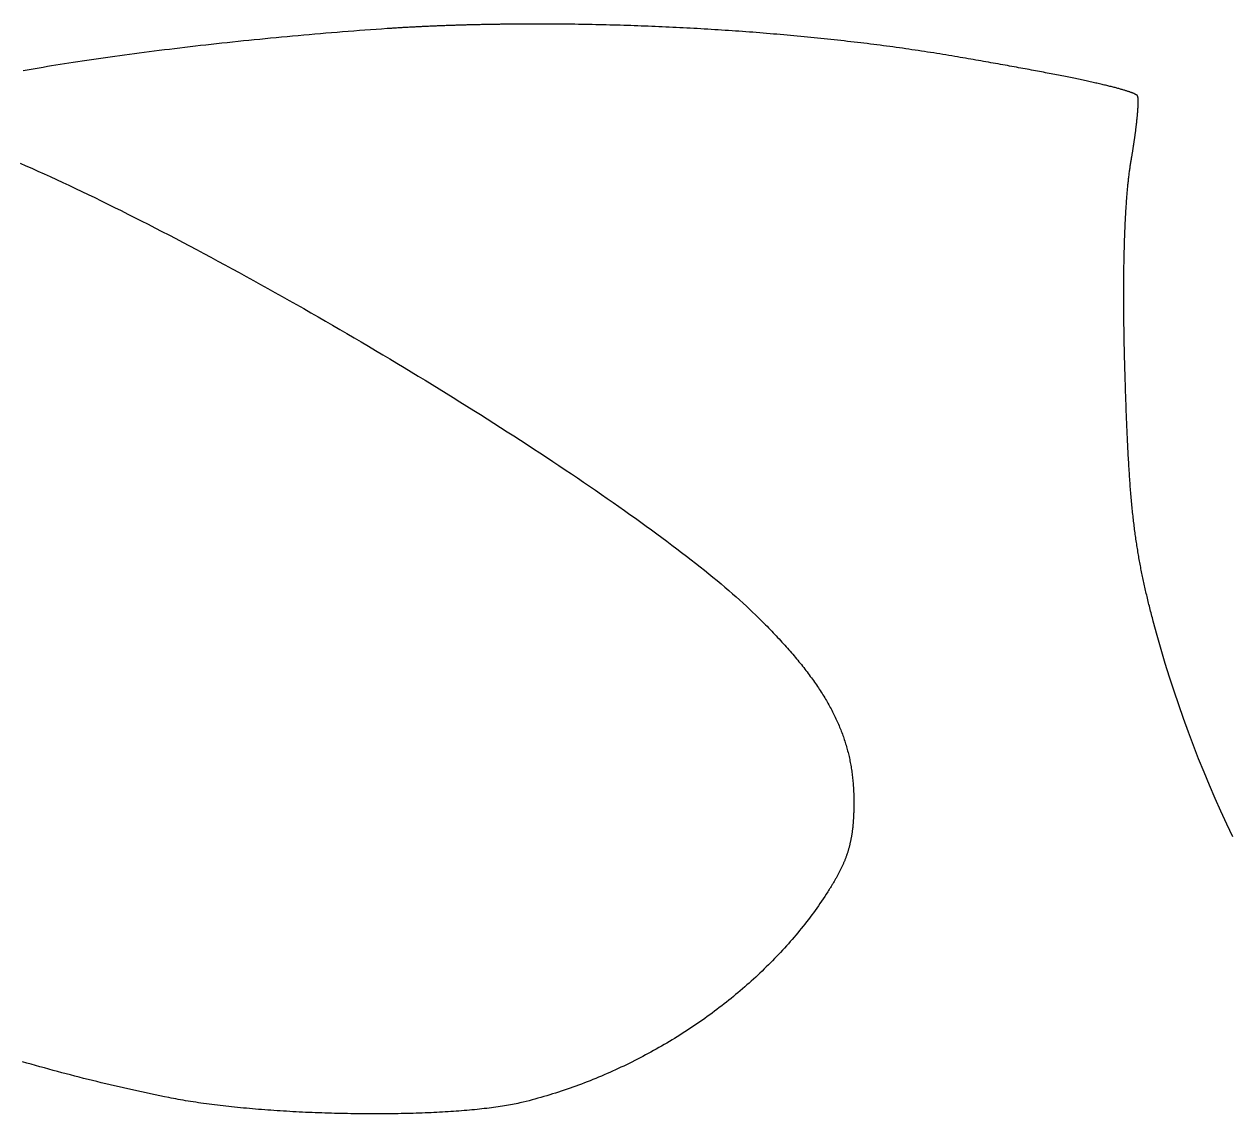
# Model space of a CAD drawing. Extents: x 0 to 527, y 0 to 420.
# Drawn here: x 74.169 to 77.64, y 39.898 to 43.042 of the extents above; entities that cross this region are included whole.
import ezdxf

# ---------------------------------------------------------------- set-up
doc = ezdxf.new("R2010")
doc.units = 0
doc.layers.get('0').update_dxf_attribs({"linetype": 'CONTINUOUS'})
doc.layers.add('LAYER_1', color=7, linetype='CONTINUOUS')

# ---------------------------------------------------------------- blocks, each defined once
blk = doc.blocks.new('LOGO')
at = {"layer": 'LAYER_1', "color": 5}
blk.add_line((189.685, 248.7008), (189.685, 248.7008), dxfattribs=at)
for points in [[(185.355, 248.56, 0), (185.182, 248.548, 0), (185.009, 248.536, 0), (184.835, 248.524, 0), (184.662, 248.511, 0), (184.489, 248.498, 0), (184.316, 248.485, 0), (184.142, 248.472, 0), (183.969, 248.458, 0), (183.796, 248.444, 0), (183.623, 248.43, 0), (183.45, 248.416, 0), (183.277, 248.401, 0), (183.105, 248.387, 0), (182.932, 248.372, 0), (182.76, 248.356, 0), (182.588, 248.341, 0), (182.416, 248.325, 0), (182.245, 248.31, 0), (182.073, 248.294, 0), (181.903, 248.277, 0), (181.732, 248.261, 0), (181.562, 248.244, 0), (181.392, 248.227, 0), (181.223, 248.21, 0), (181.054, 248.193, 0), (180.885, 248.176, 0), (180.718, 248.158, 0), (180.55, 248.141, 0), (180.383, 248.123, 0), (180.217, 248.105, 0), (180.051, 248.086, 0), (179.886, 248.068, 0), (179.721, 248.05, 0), (179.557, 248.031, 0), (179.394, 248.012, 0), (179.232, 247.993, 0), (179.07, 247.974, 0), (178.909, 247.955, 0), (178.749, 247.936, 0), (178.589, 247.916, 0), (178.43, 247.897, 0), (178.273, 247.877, 0), (178.116, 247.857, 0), (177.96, 247.837, 0), (177.804, 247.817, 0), (177.65, 247.797, 0), (177.497, 247.777, 0), (177.344, 247.756, 0), (177.193, 247.736, 0), (177.043, 247.716, 0), (176.894, 247.695, 0), (176.745, 247.674, 0), (176.598, 247.654, 0), (176.452, 247.633, 0), (176.307, 247.612, 0), (176.164, 247.591, 0), (176.021, 247.57, 0), (175.88, 247.549, 0), (175.74, 247.528, 0), (175.601, 247.506, 0), (175.464, 247.485, 0), (175.327, 247.464, 0), (175.193, 247.443, 0), (175.059, 247.421, 0), (174.927, 247.4, 0), (174.796, 247.379, 0), (174.667, 247.357, 0), (174.539, 247.336, 0), (174.412, 247.314, 0), (174.287, 247.293, 0), (174.164, 247.271, 0), (174.042, 247.25, 0)], [(189.685, 248.701, 0), (189.65, 248.701, 0), (189.614, 248.701, 0), (189.579, 248.7, 0), (189.543, 248.7, 0), (189.508, 248.7, 0), (189.472, 248.7, 0), (189.437, 248.699, 0), (189.402, 248.699, 0), (189.366, 248.699, 0), (189.331, 248.699, 0), (189.296, 248.698, 0), (189.261, 248.698, 0), (189.225, 248.698, 0), (189.19, 248.697, 0), (189.155, 248.697, 0), (189.12, 248.697, 0), (189.085, 248.696, 0), (189.049, 248.696, 0), (189.014, 248.696, 0), (188.979, 248.695, 0), (188.944, 248.695, 0), (188.909, 248.694, 0), (188.874, 248.694, 0), (188.839, 248.693, 0), (188.804, 248.693, 0), (188.769, 248.692, 0), (188.734, 248.692, 0), (188.699, 248.691, 0), (188.664, 248.691, 0), (188.629, 248.69, 0), (188.594, 248.69, 0), (188.559, 248.689, 0), (188.524, 248.688, 0), (188.489, 248.688, 0), (188.455, 248.687, 0), (188.42, 248.686, 0), (188.385, 248.686, 0), (188.35, 248.685, 0), (188.316, 248.684, 0), (188.281, 248.684, 0), (188.246, 248.683, 0), (188.211, 248.682, 0), (188.177, 248.682, 0), (188.142, 248.681, 0), (188.108, 248.68, 0), (188.073, 248.679, 0), (188.038, 248.678, 0), (188.004, 248.678, 0), (187.969, 248.677, 0), (187.935, 248.676, 0), (187.9, 248.675, 0), (187.866, 248.674, 0), (187.831, 248.673, 0), (187.797, 248.672, 0), (187.763, 248.671, 0), (187.728, 248.67, 0), (187.694, 248.669, 0), (187.66, 248.668, 0), (187.625, 248.667, 0), (187.591, 248.666, 0), (187.557, 248.665, 0), (187.523, 248.664, 0), (187.488, 248.663, 0), (187.454, 248.662, 0), (187.42, 248.661, 0), (187.386, 248.66, 0), (187.352, 248.659, 0), (187.318, 248.658, 0), (187.284, 248.656, 0), (187.25, 248.655, 0), (187.216, 248.654, 0), (187.182, 248.653, 0), (187.148, 248.652, 0), (187.114, 248.65, 0), (187.08, 248.649, 0), (187.046, 248.648, 0), (187.012, 248.647, 0), (186.978, 248.645, 0), (186.944, 248.644, 0), (186.911, 248.643, 0), (186.877, 248.641, 0), (186.843, 248.64, 0), (186.809, 248.638, 0), (186.776, 248.637, 0), (186.742, 248.636, 0), (186.709, 248.634, 0), (186.675, 248.633, 0), (186.641, 248.631, 0), (186.608, 248.63, 0), (186.574, 248.628, 0), (186.541, 248.627, 0), (186.507, 248.625, 0), (186.474, 248.623, 0), (186.441, 248.622, 0), (186.407, 248.62, 0), (186.374, 248.619, 0), (186.341, 248.617, 0), (186.307, 248.615, 0), (186.274, 248.614, 0), (186.241, 248.612, 0), (186.208, 248.61, 0), (186.174, 248.609, 0), (186.141, 248.607, 0), (186.108, 248.605, 0), (186.075, 248.603, 0), (186.042, 248.602, 0), (186.009, 248.6, 0), (185.976, 248.598, 0), (185.943, 248.596, 0), (185.91, 248.594, 0), (185.877, 248.592, 0), (185.844, 248.59, 0), (185.811, 248.588, 0), (185.779, 248.587, 0), (185.746, 248.585, 0), (185.713, 248.583, 0), (185.68, 248.581, 0), (185.648, 248.579, 0), (185.615, 248.577, 0), (185.582, 248.575, 0), (185.55, 248.572, 0), (185.517, 248.57, 0), (185.485, 248.568, 0), (185.452, 248.566, 0), (185.42, 248.564, 0), (185.387, 248.562, 0), (185.355, 248.56, 0)], [(202.994, 247.695, 0), (202.9, 247.711, 0), (202.807, 247.727, 0), (202.713, 247.743, 0), (202.619, 247.758, 0), (202.525, 247.773, 0), (202.43, 247.789, 0), (202.335, 247.804, 0), (202.24, 247.819, 0), (202.144, 247.833, 0), (202.048, 247.848, 0), (201.952, 247.863, 0), (201.855, 247.877, 0), (201.758, 247.892, 0), (201.661, 247.906, 0), (201.563, 247.92, 0), (201.465, 247.934, 0), (201.367, 247.948, 0), (201.269, 247.962, 0), (201.17, 247.975, 0), (201.071, 247.989, 0), (200.972, 248.002, 0), (200.873, 248.016, 0), (200.773, 248.029, 0), (200.673, 248.042, 0), (200.572, 248.055, 0), (200.472, 248.067, 0), (200.371, 248.08, 0), (200.27, 248.093, 0), (200.169, 248.105, 0), (200.067, 248.117, 0), (199.965, 248.13, 0), (199.863, 248.142, 0), (199.761, 248.154, 0), (199.659, 248.165, 0), (199.556, 248.177, 0), (199.453, 248.189, 0), (199.35, 248.2, 0), (199.247, 248.211, 0), (199.143, 248.222, 0), (199.04, 248.234, 0), (198.936, 248.244, 0), (198.832, 248.255, 0), (198.727, 248.266, 0), (198.623, 248.277, 0), (198.518, 248.287, 0), (198.413, 248.297, 0), (198.308, 248.307, 0), (198.203, 248.317, 0), (198.098, 248.327, 0), (197.992, 248.337, 0), (197.887, 248.347, 0), (197.781, 248.356, 0), (197.675, 248.366, 0), (197.569, 248.375, 0), (197.463, 248.384, 0), (197.356, 248.393, 0), (197.25, 248.402, 0), (197.143, 248.411, 0), (197.036, 248.42, 0), (196.929, 248.428, 0), (196.822, 248.437, 0), (196.715, 248.445, 0), (196.608, 248.453, 0), (196.5, 248.461, 0), (196.393, 248.469, 0), (196.285, 248.477, 0), (196.178, 248.484, 0), (196.07, 248.492, 0), (195.962, 248.499, 0), (195.854, 248.506, 0), (195.746, 248.514, 0), (195.638, 248.521, 0), (195.53, 248.527, 0), (195.422, 248.534, 0), (195.313, 248.541, 0), (195.205, 248.547, 0), (195.096, 248.554, 0), (194.988, 248.56, 0), (194.879, 248.566, 0), (194.771, 248.572, 0), (194.662, 248.578, 0), (194.554, 248.583, 0), (194.445, 248.589, 0), (194.336, 248.594, 0), (194.227, 248.6, 0), (194.119, 248.605, 0), (194.01, 248.61, 0), (193.901, 248.615, 0), (193.792, 248.619, 0), (193.683, 248.624, 0), (193.574, 248.628, 0), (193.466, 248.633, 0), (193.357, 248.637, 0), (193.248, 248.641, 0), (193.139, 248.645, 0), (193.03, 248.649, 0), (192.921, 248.653, 0), (192.813, 248.656, 0), (192.704, 248.66, 0), (192.595, 248.663, 0), (192.486, 248.666, 0), (192.378, 248.669, 0), (192.269, 248.672, 0), (192.161, 248.675, 0), (192.052, 248.677, 0), (191.944, 248.68, 0), (191.835, 248.682, 0), (191.727, 248.684, 0), (191.619, 248.687, 0), (191.51, 248.689, 0), (191.402, 248.69, 0), (191.294, 248.692, 0), (191.186, 248.694, 0), (191.078, 248.695, 0), (190.971, 248.696, 0), (190.863, 248.697, 0), (190.755, 248.698, 0), (190.648, 248.699, 0), (190.54, 248.7, 0), (190.433, 248.701, 0), (190.326, 248.701, 0), (190.219, 248.701, 0), (190.112, 248.702, 0), (190.005, 248.702, 0), (189.898, 248.701, 0), (189.791, 248.701, 0), (189.685, 248.701, 0)], [(208.664, 246.478, 0), (208.66, 246.483, 0), (208.654, 246.488, 0), (208.648, 246.492, 0), (208.641, 246.497, 0), (208.634, 246.502, 0), (208.626, 246.507, 0), (208.617, 246.512, 0), (208.608, 246.517, 0), (208.598, 246.523, 0), (208.587, 246.528, 0), (208.576, 246.533, 0), (208.564, 246.539, 0), (208.551, 246.544, 0), (208.538, 246.55, 0), (208.524, 246.556, 0), (208.51, 246.562, 0), (208.495, 246.567, 0), (208.479, 246.573, 0), (208.463, 246.58, 0), (208.445, 246.586, 0), (208.428, 246.592, 0), (208.41, 246.598, 0), (208.391, 246.605, 0), (208.371, 246.611, 0), (208.351, 246.618, 0), (208.33, 246.624, 0), (208.309, 246.631, 0), (208.286, 246.638, 0), (208.264, 246.645, 0), (208.24, 246.652, 0), (208.216, 246.659, 0), (208.192, 246.666, 0), (208.166, 246.673, 0), (208.14, 246.68, 0), (208.114, 246.688, 0), (208.087, 246.695, 0), (208.059, 246.703, 0), (208.03, 246.71, 0), (208.001, 246.718, 0), (207.972, 246.726, 0), (207.941, 246.734, 0), (207.91, 246.741, 0), (207.879, 246.749, 0), (207.846, 246.758, 0), (207.814, 246.766, 0), (207.78, 246.774, 0), (207.746, 246.782, 0), (207.711, 246.791, 0), (207.676, 246.799, 0), (207.64, 246.808, 0), (207.603, 246.816, 0), (207.566, 246.825, 0), (207.528, 246.834, 0), (207.489, 246.843, 0), (207.45, 246.852, 0), (207.41, 246.861, 0), (207.37, 246.87, 0), (207.329, 246.879, 0), (207.287, 246.888, 0), (207.245, 246.898, 0), (207.202, 246.907, 0), (207.158, 246.916, 0), (207.114, 246.926, 0), (207.069, 246.936, 0), (207.024, 246.945, 0), (206.978, 246.955, 0), (206.931, 246.965, 0), (206.884, 246.975, 0), (206.836, 246.985, 0), (206.787, 246.995, 0), (206.738, 247.005, 0), (206.688, 247.016, 0), (206.638, 247.026, 0), (206.587, 247.036, 0), (206.535, 247.047, 0), (206.483, 247.057, 0), (206.43, 247.068, 0), (206.376, 247.079, 0), (206.322, 247.09, 0), (206.267, 247.1, 0), (206.212, 247.111, 0), (206.156, 247.122, 0), (206.099, 247.134, 0), (206.042, 247.145, 0), (205.984, 247.156, 0), (205.925, 247.167, 0), (205.866, 247.179, 0), (205.806, 247.19, 0), (205.746, 247.202, 0), (205.685, 247.213, 0), (205.623, 247.225, 0), (205.561, 247.237, 0), (205.498, 247.249, 0), (205.434, 247.261, 0), (205.37, 247.273, 0), (205.306, 247.285, 0), (205.24, 247.297, 0), (205.174, 247.309, 0), (205.108, 247.321, 0), (205.041, 247.334, 0), (204.973, 247.346, 0), (204.904, 247.359, 0), (204.835, 247.371, 0), (204.766, 247.384, 0), (204.695, 247.397, 0), (204.624, 247.41, 0), (204.553, 247.422, 0), (204.481, 247.435, 0), (204.408, 247.448, 0), (204.335, 247.462, 0), (204.261, 247.475, 0), (204.186, 247.488, 0), (204.111, 247.501, 0), (204.035, 247.515, 0), (203.959, 247.528, 0), (203.881, 247.542, 0), (203.804, 247.555, 0), (203.726, 247.569, 0), (203.647, 247.583, 0), (203.567, 247.597, 0), (203.487, 247.61, 0), (203.406, 247.624, 0), (203.325, 247.639, 0), (203.243, 247.653, 0), (203.16, 247.667, 0), (203.077, 247.681, 0), (202.994, 247.695, 0)], [(208.47, 244.45, 0), (208.475, 244.475, 0), (208.479, 244.499, 0), (208.483, 244.524, 0), (208.487, 244.548, 0), (208.491, 244.573, 0), (208.496, 244.597, 0), (208.5, 244.621, 0), (208.504, 244.646, 0), (208.508, 244.67, 0), (208.512, 244.694, 0), (208.515, 244.718, 0), (208.519, 244.742, 0), (208.523, 244.766, 0), (208.527, 244.79, 0), (208.531, 244.813, 0), (208.534, 244.837, 0), (208.538, 244.861, 0), (208.542, 244.884, 0), (208.545, 244.908, 0), (208.549, 244.931, 0), (208.552, 244.954, 0), (208.556, 244.977, 0), (208.559, 245, 0), (208.563, 245.023, 0), (208.566, 245.046, 0), (208.57, 245.069, 0), (208.573, 245.091, 0), (208.576, 245.114, 0), (208.579, 245.136, 0), (208.582, 245.159, 0), (208.586, 245.181, 0), (208.589, 245.203, 0), (208.592, 245.225, 0), (208.595, 245.247, 0), (208.598, 245.269, 0), (208.6, 245.29, 0), (208.603, 245.312, 0), (208.606, 245.333, 0), (208.609, 245.354, 0), (208.612, 245.375, 0), (208.614, 245.396, 0), (208.617, 245.417, 0), (208.62, 245.438, 0), (208.622, 245.458, 0), (208.625, 245.479, 0), (208.627, 245.499, 0), (208.63, 245.519, 0), (208.632, 245.539, 0), (208.634, 245.559, 0), (208.637, 245.579, 0), (208.639, 245.598, 0), (208.641, 245.618, 0), (208.643, 245.637, 0), (208.645, 245.656, 0), (208.647, 245.675, 0), (208.649, 245.694, 0), (208.651, 245.712, 0), (208.653, 245.731, 0), (208.655, 245.749, 0), (208.657, 245.767, 0), (208.659, 245.785, 0), (208.661, 245.802, 0), (208.662, 245.82, 0), (208.664, 245.837, 0), (208.666, 245.854, 0), (208.667, 245.871, 0), (208.669, 245.888, 0), (208.67, 245.905, 0), (208.671, 245.921, 0), (208.673, 245.938, 0), (208.674, 245.954, 0), (208.675, 245.969, 0), (208.677, 245.985, 0), (208.678, 246, 0), (208.679, 246.016, 0), (208.68, 246.031, 0), (208.681, 246.046, 0), (208.682, 246.06, 0), (208.683, 246.075, 0), (208.684, 246.089, 0), (208.685, 246.103, 0), (208.685, 246.117, 0), (208.686, 246.13, 0), (208.687, 246.143, 0), (208.687, 246.157, 0), (208.688, 246.169, 0), (208.688, 246.182, 0), (208.689, 246.194, 0), (208.689, 246.207, 0), (208.69, 246.219, 0), (208.69, 246.23, 0), (208.69, 246.242, 0), (208.69, 246.253, 0), (208.691, 246.264, 0), (208.691, 246.275, 0), (208.691, 246.285, 0), (208.691, 246.296, 0), (208.691, 246.306, 0), (208.69, 246.315, 0), (208.69, 246.325, 0), (208.69, 246.334, 0), (208.69, 246.343, 0), (208.689, 246.352, 0), (208.689, 246.36, 0), (208.689, 246.369, 0), (208.688, 246.377, 0), (208.687, 246.384, 0), (208.687, 246.392, 0), (208.686, 246.399, 0), (208.685, 246.406, 0), (208.685, 246.412, 0), (208.684, 246.419, 0), (208.683, 246.425, 0), (208.682, 246.43, 0), (208.681, 246.436, 0), (208.68, 246.441, 0), (208.679, 246.446, 0), (208.678, 246.45, 0), (208.676, 246.455, 0), (208.675, 246.459, 0), (208.674, 246.462, 0), (208.672, 246.466, 0), (208.671, 246.469, 0), (208.669, 246.472, 0), (208.668, 246.474, 0), (208.666, 246.476, 0), (208.664, 246.478, 0)], [(173.946, 244.382, 0), (174.13, 244.301, 0), (174.316, 244.219, 0), (174.503, 244.135, 0), (174.692, 244.049, 0), (174.883, 243.961, 0), (175.076, 243.872, 0), (175.27, 243.782, 0), (175.466, 243.69, 0), (175.664, 243.596, 0), (175.863, 243.501, 0), (176.063, 243.405, 0), (176.265, 243.307, 0), (176.468, 243.208, 0), (176.673, 243.108, 0), (176.879, 243.006, 0), (177.086, 242.903, 0), (177.294, 242.798, 0), (177.503, 242.693, 0), (177.714, 242.586, 0), (177.926, 242.478, 0), (178.138, 242.369, 0), (178.352, 242.258, 0), (178.567, 242.147, 0), (178.782, 242.034, 0), (178.998, 241.921, 0), (179.215, 241.806, 0), (179.433, 241.691, 0), (179.652, 241.574, 0), (179.871, 241.457, 0), (180.091, 241.338, 0), (180.311, 241.219, 0), (180.532, 241.099, 0), (180.754, 240.978, 0), (180.975, 240.856, 0), (181.198, 240.734, 0), (181.42, 240.611, 0), (181.643, 240.487, 0), (181.866, 240.362, 0), (182.09, 240.236, 0), (182.313, 240.11, 0), (182.537, 239.984, 0), (182.761, 239.857, 0), (182.985, 239.729, 0), (183.209, 239.601, 0), (183.432, 239.472, 0), (183.656, 239.342, 0), (183.88, 239.213, 0), (184.103, 239.082, 0), (184.326, 238.952, 0), (184.549, 238.821, 0), (184.771, 238.69, 0), (184.994, 238.558, 0), (185.215, 238.426, 0), (185.437, 238.294, 0), (185.657, 238.162, 0), (185.878, 238.029, 0), (186.097, 237.896, 0), (186.316, 237.763, 0), (186.535, 237.63, 0), (186.752, 237.497, 0), (186.969, 237.364, 0), (187.185, 237.23, 0), (187.401, 237.097, 0), (187.615, 236.964, 0), (187.828, 236.83, 0), (188.041, 236.697, 0), (188.252, 236.564, 0), (188.462, 236.431, 0), (188.671, 236.298, 0), (188.879, 236.165, 0), (189.086, 236.033, 0), (189.292, 235.9, 0), (189.496, 235.768, 0), (189.699, 235.636, 0), (189.9, 235.505, 0), (190.1, 235.374, 0), (190.299, 235.243, 0), (190.496, 235.112, 0), (190.691, 234.982, 0), (190.885, 234.853, 0), (191.077, 234.724, 0), (191.268, 234.595, 0), (191.457, 234.467, 0), (191.643, 234.339, 0), (191.829, 234.212, 0), (192.012, 234.086, 0), (192.193, 233.96, 0), (192.372, 233.835, 0), (192.55, 233.711, 0), (192.725, 233.587, 0), (192.898, 233.464, 0), (193.069, 233.342, 0), (193.238, 233.22, 0), (193.404, 233.1, 0), (193.569, 232.98, 0), (193.731, 232.861, 0), (193.89, 232.743, 0), (194.047, 232.626, 0), (194.202, 232.51, 0), (194.354, 232.395, 0), (194.504, 232.281, 0), (194.651, 232.168, 0), (194.795, 232.055, 0), (194.937, 231.944, 0), (195.076, 231.835, 0), (195.212, 231.726, 0), (195.345, 231.618, 0), (195.476, 231.512, 0), (195.604, 231.407, 0), (195.728, 231.303, 0), (195.85, 231.2, 0), (195.968, 231.099, 0), (196.084, 230.999, 0), (196.196, 230.9, 0), (196.306, 230.803, 0), (196.412, 230.707, 0), (196.514, 230.613, 0), (196.614, 230.52, 0), (196.71, 230.429, 0), (196.802, 230.339, 0)], [(208.285, 237.712, 0), (208.283, 237.785, 0), (208.281, 237.858, 0), (208.279, 237.931, 0), (208.277, 238.003, 0), (208.275, 238.076, 0), (208.273, 238.148, 0), (208.271, 238.219, 0), (208.269, 238.291, 0), (208.267, 238.362, 0), (208.266, 238.433, 0), (208.264, 238.503, 0), (208.262, 238.574, 0), (208.261, 238.644, 0), (208.259, 238.713, 0), (208.258, 238.783, 0), (208.257, 238.852, 0), (208.255, 238.921, 0), (208.254, 238.99, 0), (208.253, 239.058, 0), (208.252, 239.126, 0), (208.251, 239.194, 0), (208.25, 239.261, 0), (208.249, 239.329, 0), (208.248, 239.395, 0), (208.247, 239.462, 0), (208.247, 239.528, 0), (208.246, 239.594, 0), (208.245, 239.66, 0), (208.245, 239.726, 0), (208.244, 239.791, 0), (208.244, 239.855, 0), (208.244, 239.92, 0), (208.243, 239.984, 0), (208.243, 240.048, 0), (208.243, 240.112, 0), (208.243, 240.175, 0), (208.243, 240.238, 0), (208.243, 240.301, 0), (208.243, 240.363, 0), (208.243, 240.425, 0), (208.243, 240.487, 0), (208.243, 240.548, 0), (208.243, 240.609, 0), (208.244, 240.67, 0), (208.244, 240.73, 0), (208.245, 240.79, 0), (208.245, 240.85, 0), (208.246, 240.91, 0), (208.246, 240.969, 0), (208.247, 241.028, 0), (208.248, 241.086, 0), (208.249, 241.144, 0), (208.249, 241.202, 0), (208.25, 241.259, 0), (208.251, 241.316, 0), (208.252, 241.373, 0), (208.253, 241.43, 0), (208.255, 241.486, 0), (208.256, 241.542, 0), (208.257, 241.597, 0), (208.258, 241.652, 0), (208.26, 241.707, 0), (208.261, 241.761, 0), (208.263, 241.815, 0), (208.264, 241.869, 0), (208.266, 241.922, 0), (208.268, 241.975, 0), (208.269, 242.028, 0), (208.271, 242.08, 0), (208.273, 242.132, 0), (208.275, 242.183, 0), (208.277, 242.234, 0), (208.279, 242.285, 0), (208.281, 242.336, 0), (208.283, 242.386, 0), (208.285, 242.435, 0), (208.287, 242.485, 0), (208.29, 242.534, 0), (208.292, 242.582, 0), (208.295, 242.631, 0), (208.297, 242.678, 0), (208.299, 242.726, 0), (208.302, 242.773, 0), (208.305, 242.82, 0), (208.307, 242.866, 0), (208.31, 242.912, 0), (208.313, 242.958, 0), (208.316, 243.003, 0), (208.319, 243.048, 0), (208.322, 243.092, 0), (208.325, 243.136, 0), (208.328, 243.18, 0), (208.331, 243.223, 0), (208.334, 243.266, 0), (208.337, 243.308, 0), (208.341, 243.35, 0), (208.344, 243.392, 0), (208.347, 243.433, 0), (208.351, 243.474, 0), (208.354, 243.515, 0), (208.358, 243.555, 0), (208.362, 243.594, 0), (208.365, 243.633, 0), (208.369, 243.672, 0), (208.373, 243.711, 0), (208.377, 243.749, 0), (208.381, 243.786, 0), (208.385, 243.824, 0), (208.389, 243.86, 0), (208.393, 243.897, 0), (208.397, 243.933, 0), (208.401, 243.968, 0), (208.405, 244.003, 0), (208.41, 244.038, 0), (208.414, 244.072, 0), (208.418, 244.106, 0), (208.423, 244.139, 0), (208.427, 244.172, 0), (208.432, 244.205, 0), (208.437, 244.237, 0), (208.441, 244.269, 0), (208.446, 244.3, 0), (208.451, 244.331, 0), (208.456, 244.361, 0), (208.46, 244.391, 0), (208.465, 244.421, 0), (208.47, 244.45, 0)], [(209.158, 230.145, 0), (209.144, 230.197, 0), (209.131, 230.25, 0), (209.117, 230.302, 0), (209.103, 230.354, 0), (209.09, 230.405, 0), (209.077, 230.457, 0), (209.064, 230.507, 0), (209.051, 230.558, 0), (209.038, 230.609, 0), (209.026, 230.659, 0), (209.014, 230.709, 0), (209.001, 230.759, 0), (208.989, 230.808, 0), (208.977, 230.858, 0), (208.965, 230.907, 0), (208.954, 230.956, 0), (208.942, 231.005, 0), (208.931, 231.054, 0), (208.92, 231.102, 0), (208.909, 231.151, 0), (208.898, 231.199, 0), (208.887, 231.247, 0), (208.876, 231.295, 0), (208.866, 231.343, 0), (208.855, 231.391, 0), (208.845, 231.439, 0), (208.835, 231.487, 0), (208.825, 231.535, 0), (208.815, 231.583, 0), (208.805, 231.63, 0), (208.796, 231.678, 0), (208.786, 231.726, 0), (208.777, 231.773, 0), (208.768, 231.821, 0), (208.758, 231.869, 0), (208.749, 231.917, 0), (208.741, 231.964, 0), (208.732, 232.012, 0), (208.723, 232.06, 0), (208.715, 232.108, 0), (208.706, 232.156, 0), (208.698, 232.204, 0), (208.69, 232.252, 0), (208.682, 232.301, 0), (208.674, 232.349, 0), (208.666, 232.398, 0), (208.658, 232.447, 0), (208.65, 232.495, 0), (208.643, 232.545, 0), (208.636, 232.594, 0), (208.628, 232.643, 0), (208.621, 232.693, 0), (208.614, 232.743, 0), (208.607, 232.793, 0), (208.6, 232.843, 0), (208.593, 232.893, 0), (208.586, 232.944, 0), (208.58, 232.995, 0), (208.573, 233.046, 0), (208.567, 233.098, 0), (208.56, 233.15, 0), (208.554, 233.202, 0), (208.548, 233.254, 0), (208.542, 233.307, 0), (208.536, 233.36, 0), (208.53, 233.413, 0), (208.524, 233.467, 0), (208.518, 233.521, 0), (208.513, 233.576, 0), (208.507, 233.631, 0), (208.502, 233.686, 0), (208.496, 233.741, 0), (208.491, 233.798, 0), (208.486, 233.854, 0), (208.481, 233.911, 0), (208.475, 233.968, 0), (208.47, 234.026, 0), (208.465, 234.084, 0), (208.461, 234.143, 0), (208.456, 234.202, 0), (208.451, 234.262, 0), (208.446, 234.322, 0), (208.442, 234.383, 0), (208.437, 234.444, 0), (208.433, 234.506, 0), (208.428, 234.568, 0), (208.424, 234.631, 0), (208.419, 234.694, 0), (208.415, 234.758, 0), (208.411, 234.822, 0), (208.407, 234.888, 0), (208.403, 234.953, 0), (208.399, 235.02, 0), (208.395, 235.087, 0), (208.391, 235.154, 0), (208.387, 235.222, 0), (208.383, 235.291, 0), (208.379, 235.361, 0), (208.376, 235.431, 0), (208.372, 235.502, 0), (208.368, 235.574, 0), (208.365, 235.646, 0), (208.361, 235.719, 0), (208.358, 235.793, 0), (208.354, 235.867, 0), (208.351, 235.942, 0), (208.347, 236.018, 0), (208.344, 236.095, 0), (208.341, 236.173, 0), (208.337, 236.251, 0), (208.334, 236.33, 0), (208.331, 236.41, 0), (208.328, 236.491, 0), (208.324, 236.572, 0), (208.321, 236.654, 0), (208.318, 236.738, 0), (208.315, 236.822, 0), (208.312, 236.907, 0), (208.309, 236.992, 0), (208.306, 237.079, 0), (208.303, 237.167, 0), (208.3, 237.255, 0), (208.297, 237.345, 0), (208.294, 237.435, 0), (208.291, 237.526, 0), (208.288, 237.619, 0), (208.285, 237.712, 0)], [(196.802, 230.339, 0), (196.854, 230.288, 0), (196.906, 230.236, 0), (196.957, 230.186, 0), (197.008, 230.135, 0), (197.058, 230.085, 0), (197.107, 230.035, 0), (197.156, 229.985, 0), (197.205, 229.935, 0), (197.253, 229.885, 0), (197.301, 229.836, 0), (197.348, 229.787, 0), (197.394, 229.738, 0), (197.44, 229.689, 0), (197.486, 229.64, 0), (197.531, 229.592, 0), (197.575, 229.544, 0), (197.62, 229.495, 0), (197.663, 229.448, 0), (197.706, 229.4, 0), (197.749, 229.352, 0), (197.791, 229.305, 0), (197.833, 229.258, 0), (197.874, 229.21, 0), (197.915, 229.163, 0), (197.955, 229.117, 0), (197.995, 229.07, 0), (198.034, 229.024, 0), (198.073, 228.977, 0), (198.111, 228.931, 0), (198.149, 228.885, 0), (198.186, 228.839, 0), (198.223, 228.793, 0), (198.26, 228.747, 0), (198.296, 228.702, 0), (198.331, 228.656, 0), (198.366, 228.611, 0), (198.401, 228.565, 0), (198.435, 228.52, 0), (198.469, 228.475, 0), (198.502, 228.43, 0), (198.535, 228.385, 0), (198.567, 228.341, 0), (198.599, 228.296, 0), (198.631, 228.251, 0), (198.662, 228.207, 0), (198.692, 228.163, 0), (198.723, 228.118, 0), (198.752, 228.074, 0), (198.782, 228.03, 0), (198.81, 227.986, 0), (198.839, 227.942, 0), (198.867, 227.898, 0), (198.894, 227.854, 0), (198.921, 227.81, 0), (198.948, 227.766, 0), (198.974, 227.722, 0), (199, 227.679, 0), (199.026, 227.635, 0), (199.051, 227.592, 0), (199.075, 227.548, 0), (199.099, 227.504, 0), (199.123, 227.461, 0), (199.146, 227.417, 0), (199.169, 227.374, 0), (199.192, 227.331, 0), (199.214, 227.287, 0), (199.236, 227.244, 0), (199.257, 227.2, 0), (199.278, 227.157, 0), (199.298, 227.114, 0), (199.318, 227.07, 0), (199.338, 227.027, 0), (199.357, 226.984, 0), (199.376, 226.94, 0), (199.395, 226.897, 0), (199.413, 226.854, 0), (199.431, 226.81, 0), (199.448, 226.767, 0), (199.465, 226.723, 0), (199.481, 226.68, 0), (199.498, 226.636, 0), (199.513, 226.593, 0), (199.529, 226.549, 0), (199.544, 226.506, 0), (199.558, 226.462, 0), (199.573, 226.419, 0), (199.587, 226.375, 0), (199.6, 226.331, 0), (199.613, 226.287, 0), (199.626, 226.243, 0), (199.638, 226.2, 0), (199.65, 226.156, 0), (199.662, 226.112, 0), (199.673, 226.067, 0), (199.684, 226.023, 0), (199.695, 225.979, 0), (199.705, 225.935, 0), (199.715, 225.89, 0), (199.725, 225.846, 0), (199.734, 225.801, 0), (199.743, 225.756, 0), (199.751, 225.712, 0), (199.759, 225.667, 0), (199.767, 225.622, 0), (199.774, 225.577, 0), (199.781, 225.532, 0), (199.788, 225.486, 0), (199.795, 225.441, 0), (199.801, 225.395, 0), (199.806, 225.35, 0), (199.812, 225.304, 0), (199.817, 225.258, 0), (199.822, 225.212, 0), (199.826, 225.166, 0), (199.83, 225.12, 0), (199.834, 225.073, 0), (199.837, 225.027, 0), (199.84, 224.98, 0), (199.843, 224.933, 0), (199.845, 224.886, 0), (199.848, 224.839, 0), (199.849, 224.792, 0), (199.851, 224.745, 0), (199.852, 224.697, 0), (199.853, 224.649, 0), (199.854, 224.601, 0), (199.854, 224.553, 0)], [(211.636, 223.438, 0), (211.447, 223.835, 0), (211.263, 224.235, 0), (211.083, 224.638, 0), (210.907, 225.045, 0), (210.736, 225.454, 0), (210.569, 225.866, 0), (210.407, 226.281, 0), (210.25, 226.699, 0), (210.097, 227.12, 0), (209.948, 227.544, 0), (209.805, 227.97, 0), (209.666, 228.4, 0), (209.532, 228.832, 0), (209.402, 229.267, 0), (209.278, 229.704, 0), (209.158, 230.145, 0)], [(199.854, 224.553, 0), (199.854, 224.524, 0), (199.854, 224.496, 0), (199.854, 224.467, 0), (199.854, 224.439, 0), (199.853, 224.411, 0), (199.853, 224.383, 0), (199.853, 224.355, 0), (199.852, 224.328, 0), (199.852, 224.301, 0), (199.851, 224.274, 0), (199.85, 224.247, 0), (199.85, 224.221, 0), (199.849, 224.194, 0), (199.848, 224.168, 0), (199.847, 224.142, 0), (199.846, 224.117, 0), (199.845, 224.091, 0), (199.844, 224.066, 0), (199.842, 224.041, 0), (199.841, 224.016, 0), (199.84, 223.991, 0), (199.838, 223.966, 0), (199.836, 223.942, 0), (199.835, 223.917, 0), (199.833, 223.893, 0), (199.831, 223.869, 0), (199.829, 223.846, 0), (199.827, 223.822, 0), (199.825, 223.798, 0), (199.823, 223.775, 0), (199.82, 223.752, 0), (199.818, 223.729, 0), (199.816, 223.706, 0), (199.813, 223.683, 0), (199.81, 223.661, 0), (199.807, 223.638, 0), (199.805, 223.616, 0), (199.802, 223.593, 0), (199.799, 223.571, 0), (199.795, 223.549, 0), (199.792, 223.527, 0), (199.789, 223.506, 0), (199.785, 223.484, 0), (199.782, 223.462, 0), (199.778, 223.441, 0), (199.774, 223.419, 0), (199.77, 223.398, 0), (199.766, 223.377, 0), (199.762, 223.356, 0), (199.758, 223.335, 0), (199.754, 223.314, 0), (199.749, 223.293, 0), (199.745, 223.272, 0), (199.74, 223.252, 0), (199.735, 223.231, 0), (199.731, 223.21, 0), (199.726, 223.19, 0), (199.721, 223.17, 0), (199.715, 223.149, 0), (199.71, 223.129, 0), (199.705, 223.109, 0), (199.699, 223.088, 0), (199.693, 223.068, 0), (199.688, 223.048, 0), (199.682, 223.028, 0), (199.676, 223.008, 0), (199.669, 222.988, 0), (199.663, 222.968, 0), (199.657, 222.948, 0), (199.65, 222.928, 0), (199.644, 222.908, 0), (199.637, 222.888, 0), (199.63, 222.868, 0), (199.623, 222.849, 0), (199.616, 222.829, 0), (199.608, 222.809, 0), (199.601, 222.789, 0), (199.593, 222.769, 0), (199.586, 222.749, 0), (199.578, 222.73, 0), (199.57, 222.71, 0), (199.562, 222.69, 0), (199.553, 222.67, 0), (199.545, 222.65, 0), (199.537, 222.63, 0), (199.528, 222.61, 0), (199.519, 222.59, 0), (199.51, 222.57, 0), (199.501, 222.55, 0), (199.492, 222.53, 0), (199.483, 222.51, 0), (199.473, 222.49, 0), (199.463, 222.469, 0), (199.454, 222.449, 0), (199.444, 222.429, 0), (199.434, 222.408, 0), (199.423, 222.388, 0), (199.413, 222.367, 0), (199.402, 222.347, 0), (199.392, 222.326, 0), (199.381, 222.306, 0), (199.37, 222.285, 0), (199.359, 222.264, 0), (199.347, 222.243, 0), (199.336, 222.222, 0), (199.324, 222.201, 0), (199.312, 222.179, 0), (199.301, 222.158, 0), (199.288, 222.137, 0), (199.276, 222.115, 0), (199.264, 222.094, 0), (199.251, 222.072, 0), (199.238, 222.05, 0), (199.226, 222.028, 0), (199.212, 222.006, 0), (199.199, 221.984, 0), (199.186, 221.962, 0), (199.172, 221.939, 0), (199.158, 221.917, 0), (199.145, 221.894, 0), (199.131, 221.871, 0), (199.116, 221.848, 0), (199.102, 221.825, 0), (199.087, 221.802, 0), (199.072, 221.778, 0), (199.058, 221.755, 0), (199.042, 221.731, 0)], [(178.572, 215.337, 0), (178.429, 215.366, 0), (178.286, 215.396, 0), (178.143, 215.426, 0), (178.001, 215.456, 0), (177.86, 215.486, 0), (177.719, 215.517, 0), (177.579, 215.548, 0), (177.439, 215.579, 0), (177.299, 215.61, 0), (177.16, 215.641, 0), (177.021, 215.673, 0), (176.883, 215.705, 0), (176.745, 215.737, 0), (176.607, 215.77, 0), (176.47, 215.802, 0), (176.332, 215.835, 0), (176.196, 215.869, 0), (176.059, 215.902, 0), (175.922, 215.936, 0), (175.786, 215.971, 0), (175.65, 216.005, 0), (175.514, 216.041, 0), (175.378, 216.076, 0), (175.242, 216.112, 0), (175.107, 216.148, 0), (174.971, 216.184, 0), (174.835, 216.221, 0), (174.7, 216.258, 0), (174.564, 216.296, 0), (174.429, 216.334, 0), (174.293, 216.373, 0), (174.157, 216.411, 0), (174.021, 216.451, 0)], [(199.042, 221.731, 0), (198.996, 221.658, 0), (198.948, 221.586, 0), (198.9, 221.513, 0), (198.851, 221.441, 0), (198.802, 221.369, 0), (198.752, 221.298, 0), (198.702, 221.226, 0), (198.651, 221.155, 0), (198.599, 221.084, 0), (198.547, 221.013, 0), (198.494, 220.943, 0), (198.441, 220.873, 0), (198.387, 220.803, 0), (198.333, 220.733, 0), (198.278, 220.664, 0), (198.222, 220.595, 0), (198.166, 220.526, 0), (198.11, 220.457, 0), (198.052, 220.389, 0), (197.995, 220.321, 0), (197.937, 220.253, 0), (197.878, 220.186, 0), (197.819, 220.118, 0), (197.759, 220.051, 0), (197.699, 219.985, 0), (197.638, 219.919, 0), (197.577, 219.852, 0), (197.515, 219.787, 0), (197.453, 219.721, 0), (197.39, 219.656, 0), (197.327, 219.591, 0), (197.263, 219.527, 0), (197.199, 219.463, 0), (197.135, 219.399, 0), (197.069, 219.335, 0), (197.004, 219.272, 0), (196.938, 219.209, 0), (196.871, 219.146, 0), (196.804, 219.084, 0), (196.737, 219.022, 0), (196.669, 218.96, 0), (196.601, 218.899, 0), (196.532, 218.838, 0), (196.463, 218.777, 0), (196.393, 218.717, 0), (196.323, 218.657, 0), (196.253, 218.598, 0), (196.182, 218.538, 0), (196.111, 218.479, 0), (196.039, 218.421, 0), (195.967, 218.363, 0), (195.894, 218.305, 0), (195.821, 218.247, 0), (195.748, 218.19, 0), (195.674, 218.134, 0), (195.6, 218.077, 0), (195.526, 218.021, 0), (195.451, 217.966, 0), (195.375, 217.91, 0), (195.3, 217.856, 0), (195.224, 217.801, 0), (195.147, 217.747, 0), (195.071, 217.693, 0), (194.994, 217.64, 0), (194.916, 217.587, 0), (194.838, 217.535, 0), (194.76, 217.483, 0), (194.682, 217.431, 0), (194.603, 217.38, 0), (194.524, 217.329, 0), (194.444, 217.279, 0), (194.364, 217.229, 0), (194.284, 217.179, 0), (194.204, 217.13, 0), (194.123, 217.081, 0), (194.042, 217.033, 0), (193.96, 216.985, 0), (193.878, 216.937, 0), (193.796, 216.89, 0), (193.714, 216.844, 0), (193.631, 216.798, 0), (193.549, 216.752, 0), (193.465, 216.707, 0), (193.382, 216.662, 0), (193.298, 216.617, 0), (193.214, 216.573, 0), (193.13, 216.53, 0), (193.045, 216.487, 0), (192.96, 216.444, 0), (192.875, 216.402, 0), (192.79, 216.361, 0), (192.704, 216.32, 0), (192.618, 216.279, 0), (192.532, 216.239, 0), (192.446, 216.199, 0), (192.359, 216.16, 0), (192.272, 216.121, 0), (192.185, 216.083, 0), (192.098, 216.045, 0), (192.011, 216.008, 0), (191.923, 215.971, 0), (191.835, 215.934, 0), (191.747, 215.899, 0), (191.659, 215.863, 0), (191.57, 215.828, 0), (191.481, 215.794, 0), (191.392, 215.76, 0), (191.303, 215.727, 0), (191.214, 215.694, 0), (191.125, 215.662, 0), (191.035, 215.63, 0), (190.945, 215.599, 0), (190.855, 215.569, 0), (190.765, 215.538, 0), (190.675, 215.509, 0), (190.584, 215.48, 0), (190.493, 215.451, 0), (190.403, 215.423, 0), (190.312, 215.396, 0), (190.221, 215.369, 0), (190.129, 215.342, 0), (190.038, 215.317, 0), (189.946, 215.291, 0), (189.855, 215.267, 0), (189.763, 215.242, 0), (189.671, 215.219, 0), (189.579, 215.196, 0)], [(189.579, 215.196, 0), (189.527, 215.183, 0), (189.473, 215.171, 0), (189.418, 215.158, 0), (189.361, 215.146, 0), (189.304, 215.135, 0), (189.245, 215.123, 0), (189.184, 215.112, 0), (189.123, 215.101, 0), (189.06, 215.09, 0), (188.997, 215.079, 0), (188.932, 215.069, 0), (188.865, 215.059, 0), (188.798, 215.049, 0), (188.73, 215.039, 0), (188.66, 215.029, 0), (188.59, 215.02, 0), (188.518, 215.011, 0), (188.446, 215.002, 0), (188.372, 214.994, 0), (188.297, 214.985, 0), (188.222, 214.977, 0), (188.145, 214.969, 0), (188.068, 214.962, 0), (187.989, 214.954, 0), (187.91, 214.947, 0), (187.83, 214.94, 0), (187.749, 214.933, 0), (187.667, 214.926, 0), (187.584, 214.92, 0), (187.5, 214.914, 0), (187.416, 214.908, 0), (187.331, 214.902, 0), (187.245, 214.897, 0), (187.159, 214.892, 0), (187.071, 214.887, 0), (186.983, 214.882, 0), (186.895, 214.877, 0), (186.805, 214.873, 0), (186.716, 214.869, 0), (186.625, 214.865, 0), (186.534, 214.861, 0), (186.442, 214.858, 0), (186.35, 214.854, 0), (186.257, 214.851, 0), (186.164, 214.848, 0), (186.07, 214.846, 0), (185.976, 214.843, 0), (185.881, 214.841, 0), (185.786, 214.839, 0), (185.69, 214.837, 0), (185.594, 214.836, 0), (185.498, 214.835, 0), (185.401, 214.834, 0), (185.304, 214.833, 0), (185.207, 214.832, 0), (185.109, 214.832, 0), (185.011, 214.831, 0), (184.913, 214.831, 0), (184.814, 214.832, 0), (184.715, 214.832, 0), (184.616, 214.833, 0), (184.517, 214.833, 0), (184.418, 214.834, 0), (184.318, 214.836, 0), (184.219, 214.837, 0), (184.119, 214.839, 0), (184.019, 214.841, 0), (183.919, 214.843, 0), (183.819, 214.845, 0), (183.719, 214.848, 0), (183.619, 214.851, 0), (183.519, 214.854, 0), (183.419, 214.857, 0), (183.319, 214.86, 0), (183.219, 214.864, 0), (183.119, 214.868, 0), (183.019, 214.872, 0), (182.92, 214.876, 0), (182.82, 214.88, 0), (182.721, 214.885, 0), (182.622, 214.89, 0), (182.523, 214.895, 0), (182.424, 214.9, 0), (182.325, 214.906, 0), (182.227, 214.912, 0), (182.129, 214.917, 0), (182.031, 214.924, 0), (181.934, 214.93, 0), (181.836, 214.936, 0), (181.74, 214.943, 0), (181.643, 214.95, 0), (181.547, 214.957, 0), (181.451, 214.965, 0), (181.356, 214.972, 0), (181.261, 214.98, 0), (181.167, 214.988, 0), (181.073, 214.996, 0), (180.98, 215.005, 0), (180.887, 215.013, 0), (180.795, 215.022, 0), (180.703, 215.031, 0), (180.612, 215.04, 0), (180.521, 215.05, 0), (180.431, 215.059, 0), (180.341, 215.069, 0), (180.253, 215.079, 0), (180.165, 215.09, 0), (180.077, 215.1, 0), (179.991, 215.111, 0), (179.905, 215.122, 0), (179.819, 215.133, 0), (179.735, 215.144, 0), (179.651, 215.155, 0), (179.568, 215.167, 0), (179.486, 215.179, 0), (179.405, 215.191, 0), (179.325, 215.203, 0), (179.245, 215.216, 0), (179.167, 215.228, 0), (179.089, 215.241, 0), (179.012, 215.254, 0), (178.936, 215.268, 0), (178.862, 215.281, 0), (178.788, 215.295, 0), (178.715, 215.309, 0), (178.643, 215.323, 0), (178.572, 215.337, 0)]]:
    blk.add_polyline3d(points, dxfattribs=at)

msp = doc.modelspace()

# ---------------------------------------------------------------- block references
at = {"color": 5, "xscale": 0.0928071272272585, "yscale": 0.0928071272272585, "zscale": 0.0928071272272585}
msp.add_blockref('LOGO', (58.0137, 19.9606), dxfattribs=at)

doc.saveas('drawing.dxf')
